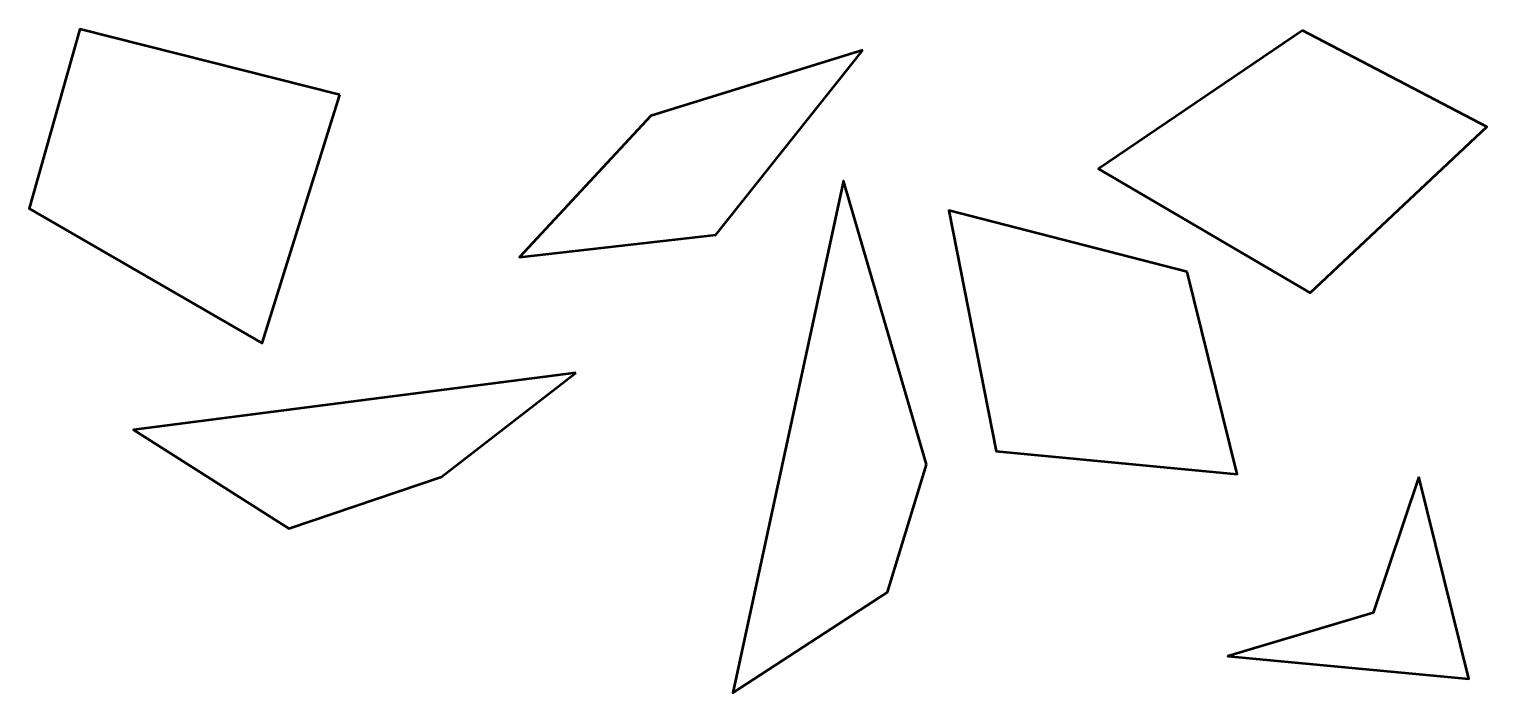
# Model space of a CAD drawing. Header units: millimetres. Extents: x 12 to 184, y 3 to 82.
import ezdxf

# ---------------------------------------------------------------- set-up
doc = ezdxf.new("R2010")
doc.units = ezdxf.units.MM
doc.header["$MEASUREMENT"] = 0
doc.layers.add('Layer 1', color=7, linetype='Continuous', lineweight=0)

msp = doc.modelspace()

# ---------------------------------------------------------------- linework, layer by layer
at = {"layer": 'Layer 1', "color": 1, "lineweight": 50, "true_color": 0xff0000}
for points in [[(48.33, 73.87), (48.33, 73.87), (39.16, 44.59), (39.16, 44.59), (39.16, 44.59), (11.68, 60.47), (11.68, 60.47), (11.68, 60.47), (17.64, 81.63), (17.64, 81.63), (17.64, 81.63), (48.33, 73.87), (48.33, 73.87)], [(161.92, 81.46), (161.92, 81.46), (183.69, 70.1), (183.69, 70.1), (183.69, 70.1), (162.84, 50.52), (162.84, 50.52), (162.84, 50.52), (137.87, 65.16), (137.87, 65.16), (137.87, 65.16), (161.92, 81.46), (161.92, 81.46)], [(110.07, 79.16), (110.07, 79.16), (92.71, 57.36), (92.71, 57.36), (92.71, 57.36), (69.53, 54.72), (69.53, 54.72), (69.53, 54.72), (85.02, 71.4), (85.02, 71.4), (85.02, 71.4), (110.07, 79.16), (110.07, 79.16)], [(117.55, 30.27), (117.55, 30.27), (112.96, 15.2), (112.96, 15.2), (112.96, 15.2), (94.72, 3.32), (94.72, 3.32), (94.72, 3.32), (107.77, 63.75), (107.77, 63.75), (107.77, 63.75), (117.55, 30.27), (117.55, 30.27)], [(148.34, 52.99), (148.34, 52.99), (154.23, 29.14), (154.23, 29.14), (154.23, 29.14), (125.77, 31.82), (125.77, 31.82), (125.77, 31.82), (120.19, 60.22), (120.19, 60.22), (120.19, 60.22), (148.34, 52.99), (148.34, 52.99)], [(76.2, 41.06), (76.2, 41.06), (60.32, 28.82), (60.32, 28.82), (60.32, 28.82), (42.33, 22.72), (42.33, 22.72), (42.33, 22.72), (23.99, 34.36), (23.99, 34.36), (23.99, 34.36), (76.2, 41.06), (76.2, 41.06)], [(175.68, 28.82), (175.68, 28.82), (181.57, 4.97), (181.57, 4.97), (181.57, 4.97), (153.11, 7.66), (153.11, 7.66), (153.11, 7.66), (170.29, 12.74), (170.29, 12.74), (170.29, 12.74), (175.68, 28.82), (175.68, 28.82)]]:
    msp.add_open_spline(points, degree=3, knots=[0, 0, 0, 0, 1, 1, 1, 2, 2, 2, 3, 3, 3, 4, 4, 4, 4], dxfattribs=at)

doc.saveas('drawing.dxf')
